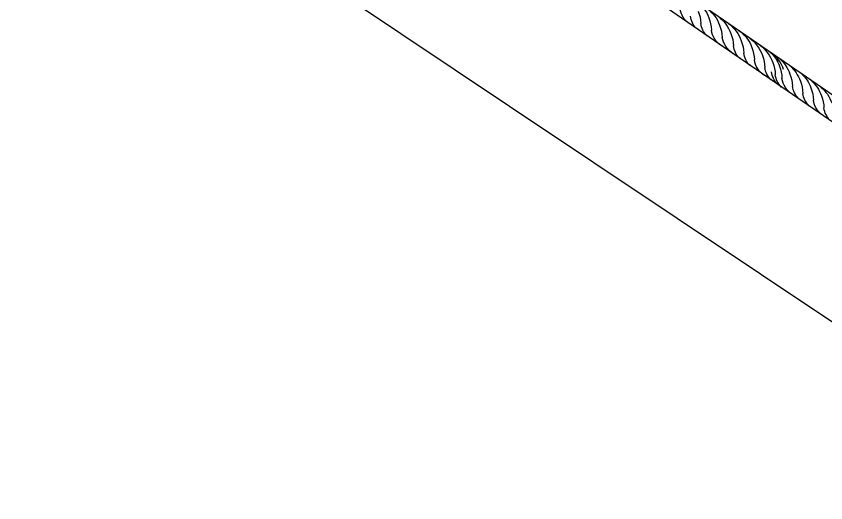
# Paper-space layout 'Layout4' of a CAD drawing. Header units: millimetres. Extents: x 16 to 267, y 19 to 196.
# Drawn here: x 94.64 to 103.89, y 158.77 to 164.33 of the extents above; entities that cross this region are included whole.
import ezdxf

# ---------------------------------------------------------------- set-up
doc = ezdxf.new("R2010")
doc.units = ezdxf.units.MM
for name, color, linetype in [('C01', 1, 'Continuous'), ('C02', 42, 'Continuous'), ('C03', 7, 'Continuous')]:
    doc.layers.add(name, color=color, linetype=linetype)

psp = doc.layouts.new('Layout4')

# ---------------------------------------------------------------- linework, layer by layer
at = {"layer": 'C01', "extrusion": (0, 0, -1)}
for centre, major_axis, ratio, start_param, end_param in [((102.192, 164.1848), (-0.2464, 0.2891), 1, 1.299531, 1.950007), ((102.4787, 164.4542), (-0.1693, 0.1986), 1, 4.421122, 5.267557), ((102.0574, 164.2341), (0.3061, 0.2609), 1, 0.325539, 0.682194), ((102.3144, 164.1005), (-0.2464, 0.2891), 1, 1.299531, 1.950007), ((102.5988, 164.3647), (-0.1693, 0.1986), 1, 4.65682, 5.267557), ((102.1783, 164.1574), (-0.2609, 0.3061), 1, 1.896336, 2.25299), ((102.3901, 163.9758), (-0.2854, 0.3349), 1, 1.362009, 1.927616), ((102.7175, 164.2828), (-0.1693, 0.1986), 1, 4.65682, 5.267557), ((102.3006, 164.0731), (-0.2609, 0.3061), 1, 1.896336, 2.25299), ((102.5087, 163.8939), (0.3349, 0.2854), 1, -0.208787, 0.35682), ((102.8384, 164.2061), (0.1986, 0.1693), 1, 2.850325, 3.69676), ((102.4301, 163.977), (-0.2609, 0.3061), 1, 1.896336, 2.25299), ((102.6833, 163.8458), (-0.2464, 0.2891), 1, 1.299531, 1.950007), ((102.97, 164.1152), (-0.2029, 0.2028), 0.90598, 4.520165, 5.329192), ((102.5487, 163.8951), (-0.2609, 0.3061), 1, 1.896336, 2.25299), ((102.7498, 163.7277), (-0.2854, 0.3349), 1, 1.362009, 1.927616), ((103.0902, 164.0257), (0.1986, 0.1693), 1, 3.086024, 3.69676), ((103.2088, 163.9437), (0.1986, 0.1693), 1, 3.086024, 3.69676), ((102.6696, 163.8183), (0.3061, 0.2609), 1, 0.325539, 0.682194), ((102.8684, 163.6457), (-0.2854, 0.3349), 1, 1.362009, 1.927616), ((102.9987, 163.6326), (0.2891, 0.2464), 1, -0.130172, 0.379211), ((103.043, 163.5976), (-0.2464, 0.2891), 1, 1.299531, 1.950007), ((103.3297, 163.867), (-0.1693, 0.1986), 1, 4.421122, 5.267557), ((102.7897, 163.7288), (-0.2609, 0.3061), 1, 1.896336, 2.25299), ((103.0651, 163.5145), (-0.2854, 0.3349), 1, 1.440113, 1.927616), ((103.4499, 163.7775), (-0.1693, 0.1986), 1, 4.65682, 5.267557), ((102.9084, 163.6469), (0.3061, 0.2609), 1, 0.325539, 0.682194), ((102.9849, 163.6052), (0.3061, 0.2609), 1, 0.325539, 0.682194), ((103.1838, 163.4326), (0.3349, 0.2854), 1, -0.135087, 0.35682), ((103.5242, 163.7306), (0.1986, 0.1693), 1, 3.086024, 3.69676), ((103.5685, 163.6956), (-0.1693, 0.1986), 1, 4.65682, 5.267557), ((103.1051, 163.5157), (-0.2609, 0.3061), 1, 1.896336, 2.25299), ((103.3584, 163.3844), (-0.2464, 0.2891), 1, 1.427533, 1.950007), ((103.6451, 163.6538), (-0.1693, 0.1986), 1, 4.421122, 5.267557), ((103.2237, 163.4337), (0.3061, 0.2609), 1, 0.325539, 0.682194), ((103.4248, 163.2663), (0.3349, 0.2854), 1, -0.14195, 0.35682), ((103.7652, 163.5643), (0.1986, 0.1693), 1, 3.086024, 3.69676), ((103.8839, 163.4824), (0.1986, 0.1693), 1, 3.086024, 3.69676), ((103.3446, 163.357), (0.3061, 0.2609), 1, 0.325539, 0.682194), ((103.5435, 163.1844), (0.3349, 0.2854), 1, -0.146778, 0.35682), ((104.0047, 163.4057), (-0.1693, 0.1986), 1, 4.421122, 5.267557), ((103.4648, 163.2675), (-0.2609, 0.3061), 1, 1.896336, 2.25299), ((104.1249, 163.3162), (0.1986, 0.1693), 1, 3.086024, 3.69676)]:
    psp.add_ellipse(centre, major_axis=major_axis, ratio=ratio, start_param=start_param, end_param=end_param, dxfattribs=at)
at = {"layer": 'C02'}
for p, q in [((107.6445, 160.8926), (100.1728, 166.0335)), ((107.7015, 160.5423), (100.7215, 165.3501))]:
    psp.add_line(p, q, dxfattribs=at)
at = {"layer": 'C03'}
for p, q in [((100.2749, 163.295), (90.5954, 169.767)), ((121.7756, 148.9191), (100.2749, 163.295))]:
    psp.add_line(p, q, dxfattribs=at)

doc.saveas('drawing.dxf')
